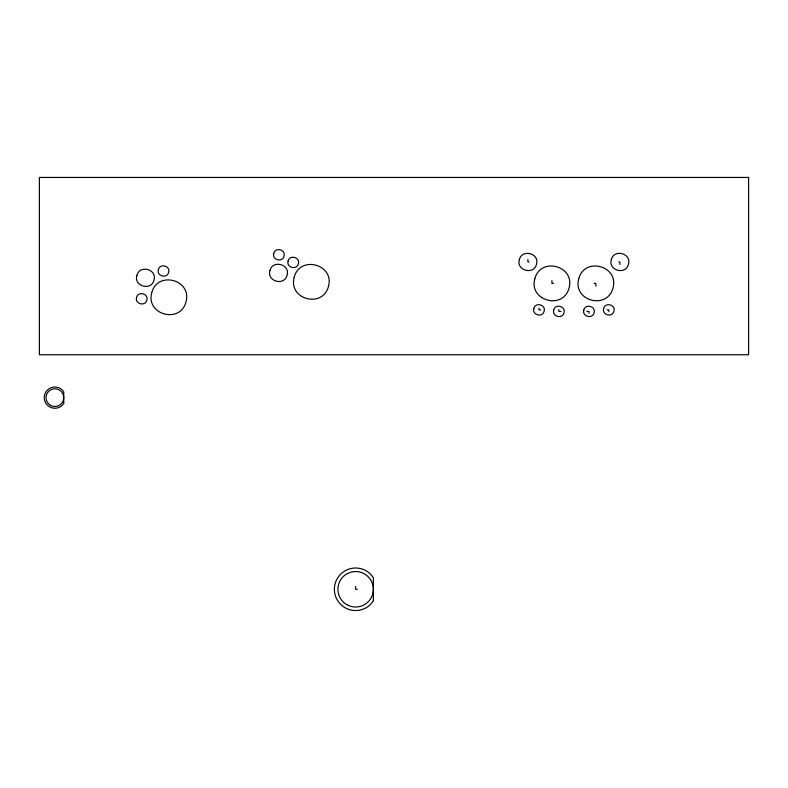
<?xml version="1.0" encoding="UTF-8"?>
<svg xmlns="http://www.w3.org/2000/svg" width="788" height="788" viewBox="0 0 788 788"><rect width="100%" height="100%" fill="white"/><g stroke="black" fill="none" stroke-linecap="round" stroke-linejoin="round"><path stroke-width="1.18" d="M528.975 261.971L527.911 261.971L527.911 259.488M618.826 261.971L619.89 261.971L619.89 264.453M553.708 283.375L551.935 283.375L551.935 280.538M594.093 283.375L595.866 283.375L595.866 286.211M540.775 309.861L539.002 309.861L539.002 308.088M607.036 309.861L608.809 309.861L608.809 311.634M560.977 311.398L558.85 311.398L558.85 309.625M586.824 311.398L588.951 311.398L588.951 313.171M357.417 589.276L355.644 589.276L355.644 586.439M136.885 275.495C133.517 286.389 151.483 291.196 154.005 280.085C157.373 269.201 139.417 264.384 136.885 275.495M136.551 297.411C134.531 303.941 145.307 306.827 146.824 300.169C148.843 293.629 138.067 290.742 136.551 297.411M151.739 292.693C145.563 314.865 180.265 324.173 185.998 301.873C192.183 279.701 157.472 270.402 151.739 292.693M158.358 269.614C156.349 276.155 167.115 279.041 168.642 272.372C170.661 265.842 159.885 262.956 158.358 269.614M269.949 270.599C266.58 281.483 284.537 286.3 287.068 275.189C290.437 264.305 272.481 259.488 269.949 270.599M273.741 253.401C271.732 259.932 282.498 262.828 284.025 256.159C286.044 249.619 275.268 246.733 273.741 253.401M288.103 261.045C286.083 267.575 296.859 270.471 298.376 263.803C300.395 257.262 289.62 254.376 288.103 261.045M294.2 277.258C288.014 299.43 322.725 308.729 328.458 286.438C334.634 264.266 299.933 254.957 294.2 277.258M519.351 259.676C515.992 270.56 533.949 275.376 536.48 264.266C539.839 253.381 521.883 248.565 519.351 259.676M534.816 278.794C528.63 300.967 563.331 310.265 569.064 287.965C575.25 265.792 540.548 256.494 534.816 278.794M533.86 308.482C531.841 315.013 542.617 317.899 544.134 311.23C546.153 304.7 535.377 301.814 533.86 308.482M553.718 310.019C551.698 316.549 562.474 319.435 563.991 312.777C566.011 306.236 555.235 303.35 553.718 310.019M578.737 278.794C572.551 300.967 607.262 310.265 612.995 287.965C619.181 265.792 584.469 256.494 578.737 278.794M583.819 310.019C581.8 316.549 592.576 319.435 594.093 312.777C596.112 306.236 585.336 303.35 583.819 310.019M603.667 308.482C601.648 315.013 612.424 317.899 613.941 311.23C615.96 304.7 605.184 301.814 603.667 308.482M611.33 259.676C607.962 270.56 625.918 275.376 628.45 264.266C631.818 253.381 613.862 248.565 611.33 259.676M63.739 403.417L62.39 405.16A10.638 10.638 0 0 1 47.349 405.16A10.638 10.638 0 0 1 47.349 390.119A10.638 10.638 0 0 1 62.39 390.119L63.739 391.872L63.739 403.417M373.374 600.82L370.685 604.317A21.276 21.276 0 0 1 340.593 604.317A21.276 21.276 0 0 1 340.593 574.235A21.276 21.276 0 0 1 370.685 574.235L373.374 577.732L373.374 600.82M748.6 177.448L39.4 177.448L39.4 354.748L748.6 354.748L748.6 177.448M346.779 604.632A17.73 17.73 0 0 0 373.374 589.276A17.73 17.73 0 0 0 346.779 573.92A17.73 17.73 0 0 0 346.779 604.632M50.442 405.318A8.865 8.865 0 0 0 63.739 397.644A8.865 8.865 0 0 0 50.442 389.961A8.865 8.865 0 0 0 50.442 405.318"/></g></svg>
